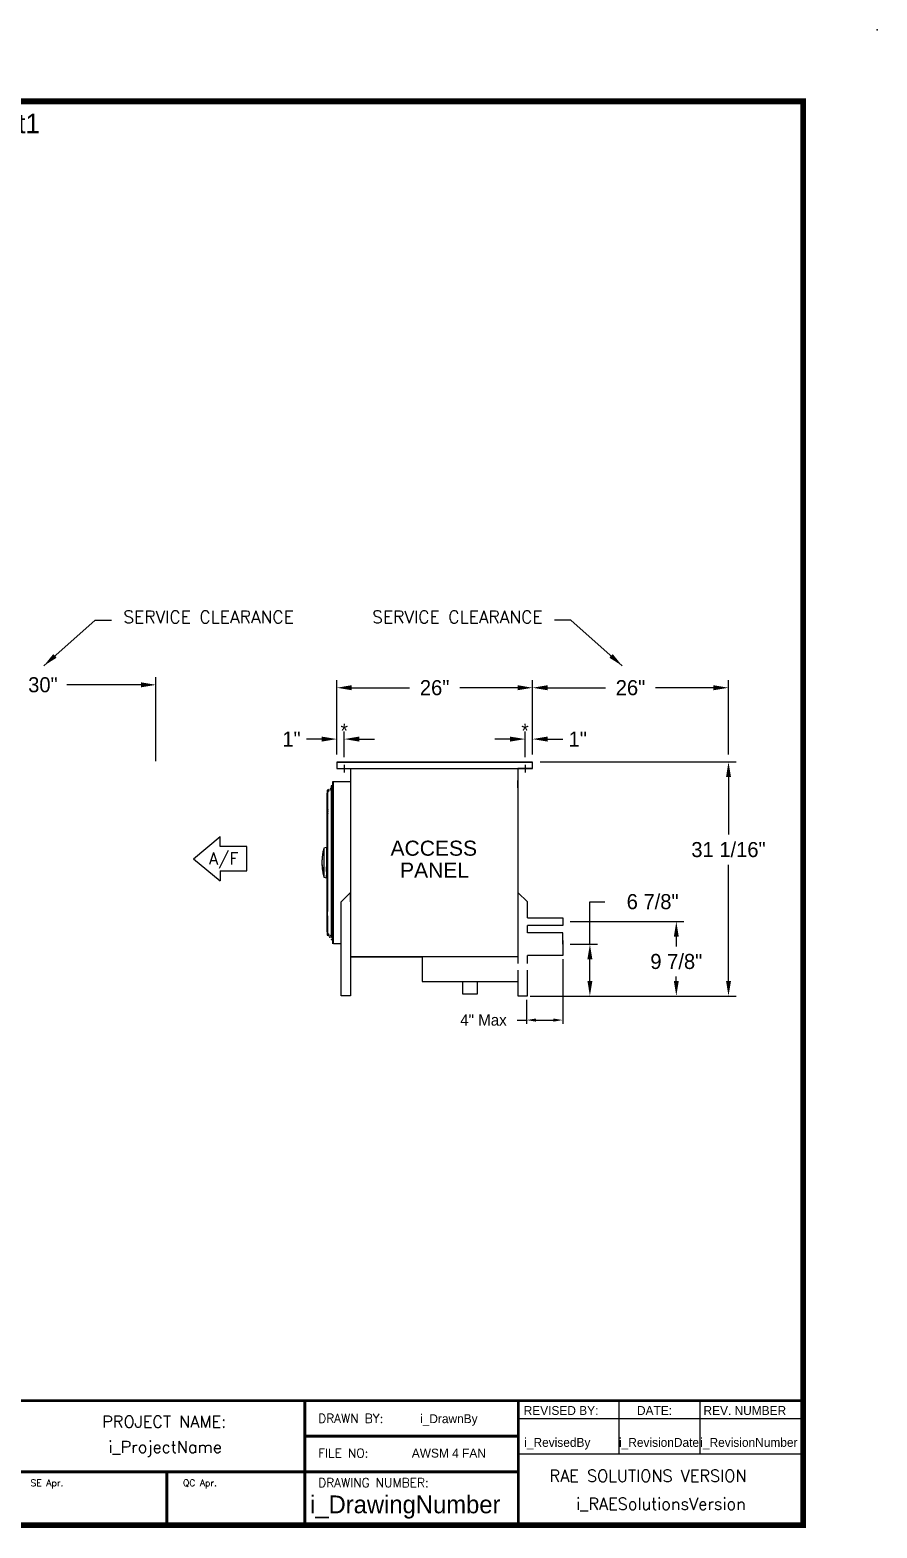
# Model space of a CAD drawing. Extents: x 5 to 331, y -33 to 175.
# Drawn here: x 219 to 331.4, y -24.3 to 174.5 of the extents above; entities that cross this region are included whole.
import ezdxf
from ezdxf.enums import TextEntityAlignment as Align

# ---------------------------------------------------------------- set-up
doc = ezdxf.new("R2010")
doc.units = 0
doc.header["$MEASUREMENT"] = 0
doc.layers.get('0').update_dxf_attribs({"linetype": 'CONTINUOUS'})
doc.layers.add('0 Unit', color=7, linetype='CONTINUOUS')
doc.layers.add('C1RC', color=7, linetype='CONTINUOUS')
doc.styles.add('dimentions', font='arial.ttf')
doc.styles.add('SIMPLEX', font='SIMPLEX')
doc.dimstyles.get("Standard").update_dxf_attribs({"dimtxt": 2, "dimasz": 2, "dimexe": 1, "dimexo": 1, "dimgap": 1, "dimtad": 0, "dimtih": 1, "dimtoh": 1, "dimdec": 4, "dimzin": 0, "dimdsep": 46, "dimlunit": 5, "dimtxsty": 'STANDARD', "dimcen": 0.09, "dimadec": 0, "dimazin": 0, "dimtfac": 1, "dimtdec": 4, "dimtofl": 0, "dimtmove": 0, "dimatfit": 3, "dimfxl": 1, "dimfrac": 2, "dimtolj": 1, "dimtzin": 0, "dimarcsym": 0})

# ---------------------------------------------------------------- blocks, each defined once
blk = doc.blocks.new('*D23')
at = {"layer": '0 Unit', "color": 0, "lineweight": -2}
for p, q in [((205.69, 77.5), (205.69, 88.62)), ((207.69, 87.62), (217.53, 87.62)), ((233.69, 87.62), (223.86, 87.62)), ((235.69, 77.5), (235.69, 88.62))]:
    blk.add_line(p, q, dxfattribs=at)
at = {"layer": '0 Unit', "color": 0}
for points in [[(207.69, 87.95), (207.69, 87.28), (205.69, 87.62)], [(233.69, 87.95), (233.69, 87.28), (235.69, 87.62)]]:
    blk.add_solid(points, dxfattribs=at)
at = {"layer": '0 Unit', "color": 0, "insert": (220.69, 87.62), "char_height": 2, "attachment_point": 5}
blk.add_mtext('\\A1;30"', dxfattribs=at)
blk = doc.blocks.new('*D40')
at = {"color": 0, "lineweight": -2}
for p, q in [((286.69, 77.38), (312.7, 77.38)), ((311.7, 75.38), (311.7, 67.74)), ((311.7, 48.32), (311.7, 63.74)), ((285.38, 46.32), (312.7, 46.32))]:
    blk.add_line(p, q, dxfattribs=at)
at = {"color": 0}
for points in [[(311.37, 75.38), (312.03, 75.38), (311.7, 77.38)], [(311.37, 48.32), (312.03, 48.32), (311.7, 46.32)]]:
    blk.add_solid(points, dxfattribs=at)
at = {"color": 0, "insert": (311.7, 65.74), "char_height": 2, "attachment_point": 5}
blk.add_mtext('\\A1;31 1/16"', dxfattribs=at)
blk = doc.blocks.new('*D41')
at = {"color": 0, "lineweight": -2}
for p, q in [((259.69, 78.38), (259.69, 88.23)), ((285.69, 78.38), (285.69, 88.23)), ((261.69, 87.23), (269.35, 87.23)), ((283.69, 87.23), (276.02, 87.23))]:
    blk.add_line(p, q, dxfattribs=at)
at = {"color": 0}
for points in [[(261.69, 87.57), (261.69, 86.9), (259.69, 87.23)], [(283.69, 87.57), (283.69, 86.9), (285.69, 87.23)]]:
    blk.add_solid(points, dxfattribs=at)
at = {"color": 0, "insert": (272.69, 87.23), "char_height": 2, "attachment_point": 5}
blk.add_mtext('\\A1;26"', dxfattribs=at)
blk = doc.blocks.new('*D42')
at = {"color": 0, "lineweight": -2}
for p, q in [((257.69, 80.42), (255.69, 80.42)), ((259.69, 78.38), (259.69, 81.42)), ((260.69, 78), (260.69, 81.42)), ((262.69, 80.42), (264.69, 80.42))]:
    blk.add_line(p, q, dxfattribs=at)
at = {"color": 0}
for points in [[(257.69, 80.75), (257.69, 80.08), (259.69, 80.42)], [(262.69, 80.75), (262.69, 80.08), (260.69, 80.42)]]:
    blk.add_solid(points, dxfattribs=at)
at = {"color": 0, "insert": (253.69, 80.42), "char_height": 2, "attachment_point": 5}
blk.add_mtext('\\A1;1"', dxfattribs=at)
blk = doc.blocks.new('*D43')
at = {"color": 0, "lineweight": -2}
for p, q in [((282.69, 80.42), (280.69, 80.42)), ((284.69, 78), (284.69, 81.42)), ((285.69, 78.38), (285.69, 81.42)), ((287.69, 80.42), (289.69, 80.42))]:
    blk.add_line(p, q, dxfattribs=at)
at = {"color": 0}
for points in [[(282.69, 80.75), (282.69, 80.08), (284.69, 80.42)], [(287.69, 80.75), (287.69, 80.08), (285.69, 80.42)]]:
    blk.add_solid(points, dxfattribs=at)
at = {"color": 0, "insert": (291.69, 80.42), "char_height": 2, "attachment_point": 5}
blk.add_mtext('\\A1;1"', dxfattribs=at)
blk = doc.blocks.new('*D44')
at = {"color": 0, "lineweight": -2}
for p, q in [((285.69, 78.38), (285.69, 88.23)), ((311.69, 78.38), (311.69, 88.23)), ((287.69, 87.23), (295.35, 87.23)), ((309.69, 87.23), (302.02, 87.23))]:
    blk.add_line(p, q, dxfattribs=at)
at = {"color": 0}
for points in [[(287.69, 87.57), (287.69, 86.9), (285.69, 87.23)], [(309.69, 87.57), (309.69, 86.9), (311.69, 87.23)]]:
    blk.add_solid(points, dxfattribs=at)
at = {"color": 0, "insert": (298.69, 87.23), "char_height": 2, "attachment_point": 5}
blk.add_mtext('\\A1;26"', dxfattribs=at)
blk = doc.blocks.new('*D45')
at = {"color": 0, "linetype": 'Continuous', "lineweight": -2}
for p, q in [((290.69, 56.19), (305.77, 56.19)), ((304.77, 54.19), (304.77, 52.89)), ((304.77, 48.32), (304.77, 48.89)), ((286, 46.32), (305.77, 46.32))]:
    blk.add_line(p, q, dxfattribs=at)
at = {"color": 0, "linetype": 'Continuous'}
for points in [[(304.44, 54.19), (305.1, 54.19), (304.77, 56.19)], [(304.44, 48.32), (305.1, 48.32), (304.77, 46.32)]]:
    blk.add_solid(points, dxfattribs=at)
at = {"color": 0, "linetype": 'Continuous', "insert": (304.77, 50.89), "char_height": 2, "attachment_point": 5}
blk.add_mtext('\\A1;9 7/8"', dxfattribs=at)
blk = doc.blocks.new('*D46')
at = {"color": 0, "lineweight": -2}
for p, q in [((293.3, 53.19), (293.3, 58.83)), ((293.3, 58.83), (295.3, 58.83)), ((290.69, 53.19), (294.3, 53.19)), ((293.3, 48.32), (293.3, 51.19)), ((290.69, 46.32), (294.3, 46.32))]:
    blk.add_line(p, q, dxfattribs=at)
at = {"color": 0}
for points in [[(292.97, 51.19), (293.63, 51.19), (293.3, 53.19)], [(292.97, 48.32), (293.63, 48.32), (293.3, 46.32)]]:
    blk.add_solid(points, dxfattribs=at)
at = {"color": 0, "insert": (301.63, 58.83), "char_height": 2, "attachment_point": 5}
blk.add_mtext('\\A1;6 7/8"', dxfattribs=at)

msp = doc.modelspace()

# ---------------------------------------------------------------- linework, layer by layer
at = {"lineweight": 30}
for p, q in [((259.68776, 77.37697), (262.93776, 77.37697)), ((259.68776, 77.37697), (285.68776, 77.37697)), ((259.68776, 77.37697), (259.68776, 76.50197)), ((285.68776, 77.37697), (259.68776, 77.37697)), ((259.68776, 76.50197), (285.68776, 76.50197)), ((285.68776, 76.50197), (285.68776, 77.37697)), ((240.67508, 64.53736), (244.21627, 67.48824)), ((244.21627, 66.16034), (244.21627, 67.48824)), ((247.75745, 66.16034), (244.21627, 66.16034)), ((247.75745, 62.91438), (247.75745, 66.16034)), ((240.67508, 64.53736), (244.21627, 61.58649)), ((244.21627, 62.91438), (244.21627, 61.58649)), ((244.21627, 62.91438), (247.75745, 62.91438))]:
    msp.add_line(p, q, dxfattribs=at)
for p, q in [((259.68776, 76.50197), (260.68776, 76.50197)), ((260.68776, 77.00197), (260.68776, 76.00197)), ((261.53151, 76.50197), (261.53151, 51.50197)), ((261.53151, 76.50197), (261.53151, 46.32497)), ((285.68776, 76.50197), (283.75026, 76.50197)), ((283.75026, 76.50197), (283.75026, 51.50197)), ((283.75026, 76.50197), (283.75026, 50.62697)), ((284.68776, 77.00197), (284.68776, 76.00197)), ((259.17713, 74.78938), (261.62526, 74.78938)), ((261.53151, 75.27255), (261.53151, 52.7314)), ((283.75026, 73.93947), (283.75026, 74.93947)), ((261.53151, 60.07497), (260.28151, 58.82497)), ((261.53151, 58.82497), (261.53151, 60.07497)), ((283.75026, 60.07497), (285.00026, 58.82497)), ((260.28151, 46.32497), (260.28151, 58.82497)), ((285.00026, 56.68947), (285.00026, 58.82497)), ((285.00026, 56.68947), (289.68776, 56.68947)), ((285.00026, 54.68947), (285.00026, 55.68947)), ((289.68776, 55.68947), (285.00026, 55.68947)), ((289.68776, 56.68947), (289.68776, 55.68947)), ((289.68776, 54.68947), (285.00026, 54.68947)), ((289.68776, 53.18947), (289.68776, 54.68947)), ((289.68776, 53.68947), (289.68776, 52.68947)), ((289.68776, 53.18947), (289.68776, 51.68947)), ((283.75026, 51.50197), (261.53151, 51.50197)), ((261.53151, 51.50197), (271.03151, 51.50197)), ((271.03151, 51.50197), (271.03151, 48.87697)), ((283.75026, 51.50197), (283.75026, 50.62697)), ((283.75026, 49.75197), (283.75026, 48.93947)), ((283.75026, 49.75197), (283.75026, 46.32497)), ((285.00026, 50.62697), (285.00026, 51.68947)), ((289.68776, 51.68947), (285.00026, 51.68947)), ((285.00026, 46.32497), (285.00026, 49.75197)), ((271.03151, 48.87697), (271.03151, 48.25197)), ((271.03151, 48.25197), (283.75026, 48.25197)), ((276.38382, 48.25197), (276.38382, 46.61285)), ((276.38382, 48.25197), (278.39795, 48.25197)), ((278.39795, 46.61285), (278.39795, 48.25197)), ((261.53151, 46.32497), (260.28151, 46.32497)), ((276.38382, 46.61285), (278.39795, 46.61285)), ((283.75026, 46.32497), (285.00026, 46.32497)), ((189.31404, -7.37795), (283.79992, -7.37795)), ((255.45416, -7.37795), (255.45416, -16.82653)), ((283.79992, -7.37795), (283.79992, -23.91297)), ((283.79992, -7.37795), (321.59427, -7.37795)), ((283.79992, -7.37795), (283.79992, -9.74009)), ((297.13534, -7.37795), (297.13534, -14.46439)), ((307.87497, -7.37795), (307.87497, -14.46439)), ((283.79992, -9.74009), (321.59427, -9.74009)), ((255.45416, -12.10224), (283.79992, -12.10224)), ((255.45416, -16.82653), (255.45416, -12.10224)), ((283.79992, -14.46439), (321.59427, -14.46439)), ((283.79992, -16.82653), (189.31404, -16.82653)), ((237.14752, -16.82653), (237.14752, -23.91297)), ((255.45416, -16.82653), (255.45416, -23.91297))]:
    msp.add_line(p, q)
at = {"color": 7, "linetype": 'Continuous', "lineweight": 25}
for p, q in [((258.41384, 73.58334), (258.41384, 54.44161)), ((258.52407, 71.06496), (258.52407, 73.58328)), ((258.70251, 73.75131), (258.58024, 73.66222)), ((258.64414, 73.5724), (258.70251, 73.61493)), ((258.93107, 73.91782), (258.81275, 73.83162)), ((258.81275, 73.69524), (258.93107, 73.78145)), ((258.93107, 74.15027), (258.93107, 54.2435)), ((259.02162, 74.20933), (259.02162, 74.19249)), ((259.0413, 54.16319), (259.0413, 74.15018)), ((259.0413, 73.86176), (259.05766, 73.87368)), ((259.13185, 74.02386), (259.13185, 74.20933)), ((259.26039, 53.22507), (259.26039, 74.79988)), ((258.37989, 73.20539), (258.37989, 54.81956)), ((258.48507, 70.99028), (258.48775, 71.0036)), ((258.52407, 70.78012), (258.52407, 70.99242)), ((258.52407, 70.56073), (258.52407, 70.7801)), ((258.52407, 64.05013), (258.52407, 70.48255)), ((258.31835, 66.03219), (257.98028, 65.94161)), ((257.98028, 65.94161), (257.98028, 62.64837)), ((258.37989, 66.03216), (258.31815, 66.03216)), ((257.72831, 64.01247), (257.72926, 63.92535)), ((257.72926, 64.09961), (257.72854, 64.0566)), ((258.52407, 57.5397), (258.52407, 63.97406)), ((257.98028, 62.64837), (257.98028, 62.08334)), ((257.98028, 62.08334), (258.31822, 61.99279)), ((258.31822, 63.453), (258.37989, 63.44118)), ((258.385, 63.38927), (258.31822, 63.45299)), ((258.31822, 62.83767), (258.31822, 62.58434)), ((258.385, 62.80191), (258.31822, 62.83767)), ((258.31822, 62.58434), (258.31822, 62.36962)), ((258.31822, 62.07183), (258.31822, 62.36962)), ((258.31822, 62.36962), (258.37989, 62.3633)), ((258.385, 62.31721), (258.31822, 62.36962)), ((258.31822, 62.07183), (258.31822, 61.99279)), ((258.385, 62.02476), (258.31822, 62.07183)), ((258.31822, 61.99279), (258.37989, 61.99279)), ((258.52407, 54.44167), (258.52407, 56.96089)), ((258.58024, 54.36273), (258.70251, 54.27365)), ((258.70251, 54.41002), (258.64414, 54.45255)), ((258.93107, 54.2435), (258.81275, 54.32971)), ((258.81275, 54.19333), (258.93107, 54.10713)), ((259.02162, 53.83253), (259.02162, 53.81562)), ((259.05766, 54.15127), (259.0413, 54.16319)), ((259.13185, 53.81562), (259.13185, 54.00109)), ((260.28371, 53.22507), (259.26039, 53.22507))]:
    msp.add_line(p, q, dxfattribs=at)
at = {"color": 8, "linetype": 'Continuous', "lineweight": 25}
msp.add_line((258.46896, 73.63846), (258.46896, 70.81907), dxfattribs=at)
at = {"linetype": 'Continuous'}
for p, q in [((289.68776, 51.18947), (289.68776, 42.62514)), ((284.87526, 45.82497), (284.87526, 42.62514)), ((283.62526, 43.12514), (284.87526, 43.12514)), ((286.12526, 43.12514), (288.43776, 43.12514))]:
    msp.add_line(p, q, dxfattribs=at)
for points, const_width in [([(19.23947, -23.91297), (321.59427, -23.91297), (321.59427, 165.05878), (19.23947, 165.05878), (19.23947, -23.91297)], 0.75589), ([(321.59427, -7.37795), (94.82817, -7.37795), (94.82817, -23.91297)], 0.37794), ([(255.45416, -7.37795), (255.45416, -23.91297)], 0.37794), ([(283.79992, -23.91297), (283.79992, -7.37795), (321.59427, -7.37795)], 0.37794), ([(283.79992, -12.10224), (255.45416, -12.10224), (255.45416, -23.91297)], 0.37794), ([(283.79992, -16.82653), (189.31404, -16.82653)], 0.37794), ([(237.14752, -16.82653), (237.14752, -23.91297)], 0.37794)]:
    msp.add_lwpolyline(points, dxfattribs=dict(const_width=const_width))
at = {"color": 7, "linetype": 'Continuous', "lineweight": 25}
for centre, radius, start, end in [((258.46896, 73.58334), 0.05512, 90, 180), ((258.74603, 73.44204), 0.27559, 126.0855525, 144.746046), ((258.74603, 73.44204), 0.22047, 126.0760116, 180), ((258.74603, 73.44204), 0.16535, 126.1005874, 179.9738408), ((258.98619, 74.15027), 0.05512, 49.8492094, 180), ((258.94288, 74.02386), 0.18898, 306.0644517, 0.0258082), ((258.435, 73.20539), 0.05512, 112.583264, 180), ((258.46896, 54.44161), 0.05512, 180, 341.4314117), ((258.74603, 54.58291), 0.27559, 215.2334599, 233.8992617), ((258.74603, 54.58291), 0.22047, 180, 233.9239884), ((258.74603, 54.58291), 0.16535, 179.9798457, 233.9143658), ((258.75763, 54.18964), 0.05512, 270, 0), ((258.98619, 53.87468), 0.05512, 180, 310.1448803), ((258.94288, 54.00109), 0.18898, 0.0258082, 53.9033127)]:
    msp.add_arc(centre, radius, start, end, dxfattribs=at)
at = {"color": 8, "linetype": 'Continuous', "lineweight": 25}
for centre, radius, start, end in [((258.94288, 74.02386), 0.13386, 317.3320745, 360), ((261.58656, 64.02043), 3.85848, 181.4121167, 200.8300161), ((258.94288, 54.00109), 0.13386, 0, 42.6679411)]:
    msp.add_arc(centre, radius, start, end, dxfattribs=at)
at = {"color": 7, "linetype": 'Continuous', "lineweight": 25}
for points, knots in [([(258.52115, 73.60086), (258.52113, 73.60098), (258.52018, 73.60675), (258.51366, 73.61641), (258.50162, 73.62898), (258.48594, 73.63704), (258.47416, 73.63802), (258.46896, 73.63846)], [0, 0, 0, 0, 0.005262454, 0.256426666, 0.484169872, 0.772242856, 1, 1, 1, 1]), ([(258.52395, 73.58282), (258.524, 73.58341), (258.52428, 73.58727), (258.52323, 73.59313), (258.52195, 73.59881), (258.52103, 73.60142), (258.52118, 73.60098), (258.52121, 73.60087)], [0, 0, 0, 0, 0.04741373, 0.314362834, 0.601455032, 0.900691931, 1, 1, 1, 1]), ([(259.03818, 74.16848), (259.03658, 74.17221), (259.03338, 74.17966), (259.02724, 74.18723), (259.02308, 74.1913), (259.02112, 74.19292), (259.02168, 74.19244), (259.0217, 74.19242)], [0, 0, 0, 0, 0.247599308, 0.495477844, 0.735791645, 0.987351896, 1, 1, 1, 1]), ([(259.07674, 74.20933), (259.06951, 74.20933), (259.05507, 74.20933), (259.03685, 74.20933), (259.02411, 74.20933), (259.02245, 74.20933), (259.02162, 74.20933)], [0, 0, 0, 0, 0.250009436, 0.49999856, 0.750006603, 1, 1, 1, 1]), ([(259.04088, 74.14935), (259.041, 74.15159), (259.04138, 74.1582), (259.03945, 74.16439), (259.03818, 74.16848)], [0, 0, 0, 0, 0.338983671, 1, 1, 1, 1]), ([(259.13185, 74.20933), (259.13102, 74.20933), (259.12936, 74.20933), (259.11662, 74.20933), (259.0984, 74.20933), (259.08396, 74.20933), (259.07674, 74.20933)], [0, 0, 0, 0, 0.2499958, 0.499998669, 0.750001539, 1, 1, 1, 1]), ([(259.17713, 53.23557), (259.17713, 53.23447), (259.17713, 53.23095), (259.17713, 53.26686), (259.17713, 53.34058), (259.17713, 53.45299), (259.17713, 53.59959), (259.17713, 53.7791), (259.17713, 53.99021), (259.17713, 54.23371), (259.17713, 54.51161), (259.17713, 54.82527), (259.17713, 55.17448), (259.17713, 55.55891), (259.17713, 55.97757), (259.17713, 56.42899), (259.17713, 56.91089), (259.17713, 57.42112), (259.17713, 57.95712), (259.17713, 58.51591), (259.17713, 59.09426), (259.17713, 59.68886), (259.17713, 60.29639), (259.17713, 60.91277), (259.17713, 61.53436), (259.17713, 62.15762), (259.17713, 62.77986), (259.17713, 63.39803), (259.17713, 64.01247), (259.17713, 64.62691), (259.17713, 65.24507), (259.17713, 65.86731), (259.17713, 66.49058), (259.17713, 67.11217), (259.17713, 67.72855), (259.17713, 68.33607), (259.17713, 68.93067), (259.17713, 69.50903), (259.17713, 70.06782), (259.17713, 70.60381), (259.17713, 71.11404), (259.17713, 71.59594), (259.17713, 72.04737), (259.17713, 72.46603), (259.17713, 72.85047), (259.17713, 73.19966), (259.17713, 73.51333), (259.17713, 73.79124), (259.17713, 74.03474), (259.17713, 74.24585), (259.17713, 74.42536), (259.17713, 74.57195), (259.17713, 74.68436), (259.17713, 74.75809), (259.17713, 74.794), (259.17713, 74.79048), (259.17713, 74.78938)], [0, 0, 0, 0, 0.008730944, 0.027931994, 0.046913054, 0.065695139, 0.084255241, 0.102571636, 0.120624033, 0.138676046, 0.156992247, 0.175552341, 0.19433462, 0.213316092, 0.232516745, 0.25184514, 0.27127316, 0.29077191, 0.310312039, 0.329851723, 0.349350237, 0.368778278, 0.388106921, 0.407307958, 0.426289027, 0.445071103, 0.463631204, 0.481947581, 0.500000002, 0.518052005, 0.536368209, 0.554928311, 0.573710576, 0.592692032, 0.611892681, 0.631221111, 0.650649107, 0.670147852, 0.689687977, 0.709227689, 0.728726227, 0.748154253, 0.767482868, 0.786683889, 0.805664969, 0.824447085, 0.843007141, 0.861323571, 0.879375974, 0.897427965, 0.915744176, 0.934304257, 0.953086565, 0.972068006, 0.991268674, 1, 1, 1, 1]), ([(259.24399, 73.56083), (259.23817, 73.57012), (259.21312, 73.61008), (259.18528, 73.69626), (259.17997, 73.774), (259.17713, 73.81562)], [0, 0, 0, 0, 0.123381451, 0.530690224, 1, 1, 1, 1]), ([(259.26039, 74.79988), (259.25963, 74.79988), (259.25797, 74.79988), (259.25469, 74.79988), (259.24884, 74.79988), (259.24606, 74.79988), (259.24399, 74.79988)], [0, 0, 0, 0, 0.069369898, 0.150288314, 0.366562045, 1, 1, 1, 1]), ([(259.24399, 53.22508), (259.24399, 53.25825), (259.24399, 53.32458), (259.24399, 53.47259), (259.24399, 53.65548), (259.24399, 53.87611), (259.24399, 54.13274), (259.24399, 54.42471), (259.24399, 54.75092), (259.24399, 55.11021), (259.24399, 55.5013), (259.24399, 55.92279), (259.24399, 56.37318), (259.24399, 56.85085), (259.24399, 57.35411), (259.24399, 57.88115), (259.24399, 58.43008), (259.24399, 58.99896), (259.24399, 59.58575), (259.24399, 60.18834), (259.24399, 60.8046), (259.24399, 61.43232), (259.24399, 62.06925), (259.24399, 62.71312), (259.24399, 63.36163), (259.24399, 64.01247), (259.24399, 64.66331), (259.24399, 65.31182), (259.24399, 65.95569), (259.24399, 66.59263), (259.24399, 67.22034), (259.24399, 67.8366), (259.24399, 68.43919), (259.24399, 69.02598), (259.24399, 69.59486), (259.24399, 70.1438), (259.24399, 70.67083), (259.24399, 71.17409), (259.24399, 71.65176), (259.24399, 72.10215), (259.24399, 72.52364), (259.24399, 72.91473), (259.24399, 73.27402), (259.24399, 73.60023), (259.24399, 73.89221), (259.24399, 74.14884), (259.24399, 74.36947), (259.24399, 74.55236), (259.24399, 74.70036), (259.24399, 74.7667), (259.24399, 74.79987)], [0, 0, 0, 0, 0.020833341, 0.041666649, 0.062500025, 0.083333348, 0.10416665, 0.125000003, 0.145833305, 0.166666676, 0.187499975, 0.208333362, 0.229166682, 0.250000014, 0.270833324, 0.291666641, 0.312500008, 0.333333345, 0.354166645, 0.374999961, 0.395833341, 0.416666662, 0.437499982, 0.458333304, 0.479166654, 0.499999996, 0.5208333, 0.541666643, 0.562500002, 0.583333322, 0.604166643, 0.624999982, 0.645833333, 0.66666665, 0.687499987, 0.708333313, 0.729166645, 0.749999969, 0.77083333, 0.791666663, 0.812499992, 0.833333314, 0.85416669, 0.874999996, 0.895833345, 0.916666664, 0.937500004, 0.958333335, 0.979166683, 1, 1, 1, 1]), ([(258.52353, 71.06051), (258.52323, 71.05965), (258.52252, 71.05765), (258.5213, 71.05113), (258.52116, 71.04449), (258.52109, 71.04105)], [0, 0, 0, 0, 0.264909813, 0.620370277, 1, 1, 1, 1]), ([(258.52109, 71.04105), (258.5212, 71.0373), (258.52143, 71.03007), (258.52264, 71.01809), (258.52375, 71.00663), (258.52411, 70.99668), (258.52413, 70.99023), (258.52366, 70.98757), (258.52364, 70.98747)], [0, 0, 0, 0, 0.256984443, 0.494838178, 0.685211629, 0.860019768, 0.99477123, 1, 1, 1, 1]), ([(258.5238, 70.55621), (258.52376, 70.55609), (258.5236, 70.55563), (258.5226, 70.55203), (258.52145, 70.54541), (258.52121, 70.53857), (258.52109, 70.53502)], [0, 0, 0, 0, 0.078944403, 0.332949462, 0.6536099, 1, 1, 1, 1]), ([(258.52109, 70.53502), (258.52116, 70.53099), (258.52131, 70.52319), (258.5225, 70.51044), (258.52368, 70.49829), (258.52412, 70.48782), (258.52413, 70.48095), (258.52365, 70.47814), (258.52362, 70.47795)], [0, 0, 0, 0, 0.252688048, 0.489316808, 0.678077071, 0.85570664, 0.990276093, 1, 1, 1, 1]), ([(257.98028, 65.94147), (257.95141, 65.82688), (257.8974, 65.61248), (257.83917, 65.30925), (257.79871, 65.04977), (257.77241, 64.83507), (257.7568, 64.67347), (257.74722, 64.55103), (257.74028, 64.4443), (257.73419, 64.32234), (257.72929, 64.17554), (257.72865, 64.06953), (257.72831, 64.01247)], [0, 0, 0, 0, 0.181669501, 0.339925915, 0.474540189, 0.585393301, 0.672445097, 0.724144689, 0.774206209, 0.836930359, 0.912235419, 1, 1, 1, 1]), ([(258.31822, 66.03046), (258.31822, 66.02839), (258.31822, 66.024), (258.31822, 65.97343), (258.31822, 65.88954), (258.31822, 65.77148), (258.31822, 65.62246), (258.31822, 65.44484), (258.31822, 65.24183), (258.31822, 65.01702), (258.31822, 64.77439), (258.31822, 64.51827), (258.31822, 64.25312), (258.31822, 63.9839), (258.31822, 63.71448), (258.31822, 63.54016), (258.31822, 63.453)], [0, 0, 0, 0, 0.064332586, 0.13630709, 0.208281259, 0.280255659, 0.352230296, 0.424204672, 0.496179049, 0.568153685, 0.640128086, 0.712102254, 0.784076759, 0.856051362, 0.928025764, 1, 1, 1, 1]), ([(257.72831, 64.01247), (257.72855, 63.96399), (257.72899, 63.87627), (257.73242, 63.75259), (257.73767, 63.6267), (257.74674, 63.47405), (257.76301, 63.27785), (257.78995, 63.03803), (257.83195, 62.75603), (257.89279, 62.43192), (257.94992, 62.20438), (257.98028, 62.08348)], [0, 0, 0, 0, 0.074544589, 0.134860367, 0.19044633, 0.268286265, 0.370011836, 0.493176373, 0.639338267, 0.808364802, 1, 1, 1, 1]), ([(258.31822, 62.83767), (258.31822, 62.90124), (258.31822, 63.02836), (258.31822, 63.23524), (258.31822, 63.38041), (258.31822, 63.453)], [0, 0, 0, 0, 0.333333944, 0.666665993, 1, 1, 1, 1]), ([(258.5212, 54.42406), (258.52117, 54.42395), (258.52096, 54.42331), (258.52203, 54.42665), (258.52389, 54.43337), (258.52386, 54.44024), (258.52385, 54.44295)], [0, 0, 0, 0, 0.074882812, 0.428426322, 0.775207795, 1, 1, 1, 1]), ([(258.70252, 54.19131), (258.70377, 54.182), (258.70622, 54.16372), (258.72936, 54.13848), (258.74651, 54.13608), (258.75763, 54.13452)], [0, 0, 0, 0, 0.267331974, 0.524932535, 1, 1, 1, 1]), ([(259.02162, 53.81562), (259.02245, 53.81562), (259.02411, 53.81562), (259.03685, 53.81562), (259.05507, 53.81562), (259.06951, 53.81562), (259.07674, 53.81562)], [0, 0, 0, 0, 0.249993397, 0.50000144, 0.749990564, 1, 1, 1, 1]), ([(259.0217, 53.83253), (259.02199, 53.83276), (259.02258, 53.83324), (259.02755, 53.83794), (259.03369, 53.84602), (259.03874, 53.85693), (259.04144, 53.86746), (259.041, 53.874), (259.04085, 53.87621)], [0, 0, 0, 0, 0.182639541, 0.375120909, 0.557293303, 0.730739614, 0.909196802, 1, 1, 1, 1]), ([(259.13185, 53.81562), (259.13102, 53.81562), (259.12936, 53.81562), (259.11662, 53.81562), (259.0984, 53.81562), (259.08396, 53.81562), (259.07674, 53.81562)], [0, 0, 0, 0, 0.2499958, 0.499998669, 0.750001539, 1, 1, 1, 1]), ([(259.17713, 54.20933), (259.17997, 54.25095), (259.18528, 54.32869), (259.21313, 54.41486), (259.23817, 54.45482), (259.24399, 54.46411)], [0, 0, 0, 0, 0.469322584, 0.8766352, 1, 1, 1, 1]), ([(259.24399, 53.22507), (259.24606, 53.22507), (259.24884, 53.22507), (259.25469, 53.22507), (259.25798, 53.22507), (259.25963, 53.22507), (259.26039, 53.22507)], [0, 0, 0, 0, 0.633463255, 0.850525728, 0.931193005, 1, 1, 1, 1])]:
    msp.add_open_spline(points, degree=3, knots=knots, dxfattribs=at)
at = {"color": 8, "linetype": 'Continuous', "lineweight": 25}
for points, knots in [([(258.58375, 73.66478), (258.58423, 73.66411), (258.58521, 73.66277), (258.59272, 73.65247), (258.60344, 73.63774), (258.61195, 73.62607), (258.6162, 73.62023)], [0, 0, 0, 0, 0.249996878, 0.500001723, 0.749995382, 1, 1, 1, 1]), ([(258.6162, 73.62023), (258.62045, 73.61439), (258.62896, 73.60272), (258.63969, 73.588), (258.64719, 73.5777), (258.64817, 73.57636), (258.64865, 73.57569)], [0, 0, 0, 0, 0.2500024, 0.499998837, 0.750002636, 1, 1, 1, 1]), ([(259.0413, 74.02386), (259.04589, 74.02386), (259.0562, 74.02386), (259.06941, 74.02386), (259.07674, 74.02386)], [0, 0, 0, 0, 0.445089655, 1, 1, 1, 1]), ([(259.05416, 73.87112), (259.05363, 73.87184), (259.05258, 73.87329), (259.04722, 73.88065), (259.04245, 73.88719), (259.0413, 73.88876)], [0, 0, 0, 0, 0.431430838, 0.862875485, 1, 1, 1, 1]), ([(259.07674, 74.02386), (259.08396, 74.02386), (259.0984, 74.02386), (259.11662, 74.02386), (259.12936, 74.02386), (259.13102, 74.02386), (259.13185, 74.02386)], [0, 0, 0, 0, 0.249998461, 0.500001331, 0.7500042, 1, 1, 1, 1]), ([(258.52556, 73.44204), (258.53278, 73.44204), (258.54722, 73.44204), (258.56544, 73.44204), (258.57818, 73.44204), (258.57984, 73.44204), (258.58067, 73.44204)], [0, 0, 0, 0, 0.249998461, 0.500001331, 0.7500042, 1, 1, 1, 1]), ([(258.46896, 70.81907), (258.47417, 70.81877), (258.48597, 70.81807), (258.50152, 70.81235), (258.51396, 70.80354), (258.52236, 70.79275), (258.52349, 70.78439), (258.52407, 70.7801)], [0, 0, 0, 0, 0.180835144, 0.409552424, 0.590378347, 0.789787931, 1, 1, 1, 1]), ([(258.58067, 54.58291), (258.57984, 54.58291), (258.57818, 54.58291), (258.56544, 54.58291), (258.54722, 54.58291), (258.53278, 54.58291), (258.52556, 54.58291)], [0, 0, 0, 0, 0.2499958, 0.499998669, 0.750001539, 1, 1, 1, 1]), ([(258.6162, 54.40472), (258.61195, 54.39888), (258.60344, 54.38721), (258.59272, 54.37248), (258.58521, 54.36218), (258.58423, 54.36084), (258.58375, 54.36018)], [0, 0, 0, 0, 0.250017913, 0.500006357, 0.750009809, 1, 1, 1, 1]), ([(258.64865, 54.44926), (258.64817, 54.44859), (258.64719, 54.44725), (258.63969, 54.43695), (258.62896, 54.42223), (258.62045, 54.41056), (258.6162, 54.40472)], [0, 0, 0, 0, 0.249998823, 0.500006606, 0.749999381, 1, 1, 1, 1]), ([(259.0413, 54.13619), (259.04245, 54.13776), (259.04722, 54.1443), (259.05258, 54.15166), (259.05363, 54.1531), (259.05416, 54.15383)], [0, 0, 0, 0, 0.137113425, 0.568565796, 1, 1, 1, 1]), ([(259.07674, 54.00109), (259.06941, 54.00109), (259.0562, 54.00109), (259.04589, 54.00109), (259.0413, 54.00109)], [0, 0, 0, 0, 0.554910345, 1, 1, 1, 1]), ([(259.13185, 54.00109), (259.13102, 54.00109), (259.12936, 54.00109), (259.11662, 54.00109), (259.0984, 54.00109), (259.08396, 54.00109), (259.07674, 54.00109)], [0, 0, 0, 0, 0.2499958, 0.499998669, 0.750001539, 1, 1, 1, 1])]:
    msp.add_open_spline(points, degree=3, knots=knots, dxfattribs=at)
for p in [(331.41782, 174.53274), (283.79992, -23.91297)]:
    msp.add_point(p)
at = {"linetype": 'Continuous'}
for points in [[(286.12526, 43.33348), (286.12526, 42.91681), (284.87526, 43.12514)], [(288.43776, 43.33348), (288.43776, 42.91681), (289.68776, 43.12514)]]:
    msp.add_solid(points, dxfattribs=at)

# ---------------------------------------------------------------- texts
for s, height, p in [('*', 1.87063, (260.69042, 80.59446)), ('*', 1.87063, (284.69042, 80.59446)), ('i_DrawnBy', 1.181073, (274.57308, -10.36954)), ('AWSM 4 FAN', 1.181073, (274.57308, -14.93912)), ('i_RevisedBy', 1.1810734, (288.9756, -13.51694)), ('i_RevisionDate', 1.1810734, (302.47795, -13.51694)), ('i_RevisionNumber', 1.1810734, (314.40503, -13.51694)), ('i_DrawingNumber', 2.3621469, (268.78892, -22.3325))]:
    msp.add_text(s, height=height).set_placement(p, align=Align.CENTER)
at = {"lineweight": 30}
for s, height, style, p in [('A/F', 1.577, 'SIMPLEX', (242.72772, 63.77472)), ('ACCESS', 2, 'dimentions', (266.83138, 64.93677)), ('PANEL', 2, 'dimentions', (268.09621, 62.03009)), ('SE Apr.', 0.885805, 'SIMPLEX', (219.04747, -18.73569)), ('QC Apr.', 0.885805, 'SIMPLEX', (239.27861, -18.73569))]:
    msp.add_text(s, height=height, dxfattribs=dict(at, style=style)).set_placement(p)
at = {"style": 'SIMPLEX'}
for s, p in [('PROJECT NAME:', (236.79421, -10.96043)), ('i_ProjectName', (236.91347, -14.3176)), ('i_RAESolutionsVersion', (302.73608, -21.86909))]:
    msp.add_text(s, height=1.5684655, dxfattribs=at).set_placement(p, align=Align.CENTER)
for s, height, p in [('DRAWN BY:', 1.181073, (257.22577, -10.33063)), ('FILE NO:', 1.181073, (257.22577, -14.94074)), ('DRAWING NUMBER:', 1.1810734, (257.22577, -18.85644)), ('RAE SOLUTIONS VERSION', 1.5684655, (287.94064, -18.14226))]:
    msp.add_text(s, height=height, dxfattribs=at).set_placement(p)
for s, height, p in [('REVISED BY:', 1.1810734, (284.50886, -9.28197)), ('DATE:', 1.181073, (299.54901, -9.28197)), ('REV. NUMBER', 1.1810734, (308.38124, -9.28197))]:
    msp.add_text(s, height=height).set_placement(p)
at = {"linetype": 'Continuous', "insert": (279.17177, 43.12514), "char_height": 1.5, "attachment_point": 5}
msp.add_mtext('4" Max', dxfattribs=at)
at = {"layer": '0 Unit', "char_height": 1.66, "width": 34.6701003, "style": 'SIMPLEX'}
for insert, attachment_point in [((231.36873, 97.45795), 1), ((287.02277, 97.45795), 3)]:
    msp.add_mtext('SERVICE CLEARANCE', dxfattribs=dict(at, insert=insert, attachment_point=attachment_point))
at = {"layer": 'C1RC'}
msp.add_text('i_SuctionSizeCircuit1', height=2.599974, dxfattribs=at).set_placement((203.87619, 160.8207), align=Align.CENTER)

# ---------------------------------------------------------------- dimensions: what is measured, and where the dimension line sits
for base, p1, p2, picture, middle in [((285.68776, 87.23167), (259.68776, 77.37697), (285.68776, 77.37697), '*D41', (272.68776, 87.23167)), ((311.68776, 87.23167), (285.68776, 77.37697), (311.68776, 77.37697), '*D44', (298.68776, 87.23167)), ((259.68776, 80.41656), (260.68776, 77.00197), (259.68776, 77.37697), '*D42', (253.68776, 80.41656)), ((285.68776, 80.41656), (284.68776, 77.00197), (285.68776, 77.37697), '*D43', (291.68776, 80.41656))]:
    dim = msp.add_linear_dim(base=base, p1=p1, p2=p2, dimstyle='Standard', override={"dimpost": '"'})
    dim.commit()
    dim.dimension.update_dxf_attribs({"geometry": picture, "text_midpoint": middle})
for base, p1, p2, picture, middle in [((311.70129, 46.32497), (285.68776, 77.37697), (284.37526, 46.32497), '*D40', (311.70129, 65.74469)), ((293.3002, 53.18947), (289.68776, 46.32497), (289.68776, 53.18947), '*D46', (301.63353, 58.8267))]:
    dim = msp.add_linear_dim(base=base, p1=p1, p2=p2, angle=90, dimstyle='Standard', override={"dimpost": '"'})
    dim.commit()
    dim.dimension.update_dxf_attribs({"geometry": picture, "text_midpoint": middle, "dimtype": 160})
at = {"linetype": 'Continuous'}
dim = msp.add_linear_dim(base=(304.76869, 56.18947), p1=(285.00026, 46.32497), p2=(289.68776, 56.18947), angle=90, dimstyle='Standard', override={"dimpost": '"'}, dxfattribs=at)
dim.commit()
dim.dimension.update_dxf_attribs({"geometry": '*D45', "text_midpoint": (304.76869, 50.89237), "dimtype": 160})
at = {"layer": '0 Unit'}
dim = msp.add_linear_dim(base=(235.69303, 87.61527), p1=(205.69303, 76.50197), p2=(235.69303, 76.50197), dimstyle='Standard', override={"dimpost": '"'}, dxfattribs=at)
dim.commit()
dim.dimension.update_dxf_attribs({"geometry": '*D23', "text_midpoint": (220.69303, 87.61527)})

# ---------------------------------------------------------------- leaders
for points in [[(220.79351, 90.13672), (227.6215, 96.19962), (229.8132, 96.19962)], [(297.59799, 90.13672), (290.77, 96.19962), (288.5783, 96.19962)]]:
    msp.add_leader(points, dimstyle='Standard', override={"dimgap": 0.09, "dimtad": 0}, dxfattribs=at)

doc.saveas('drawing.dxf')
